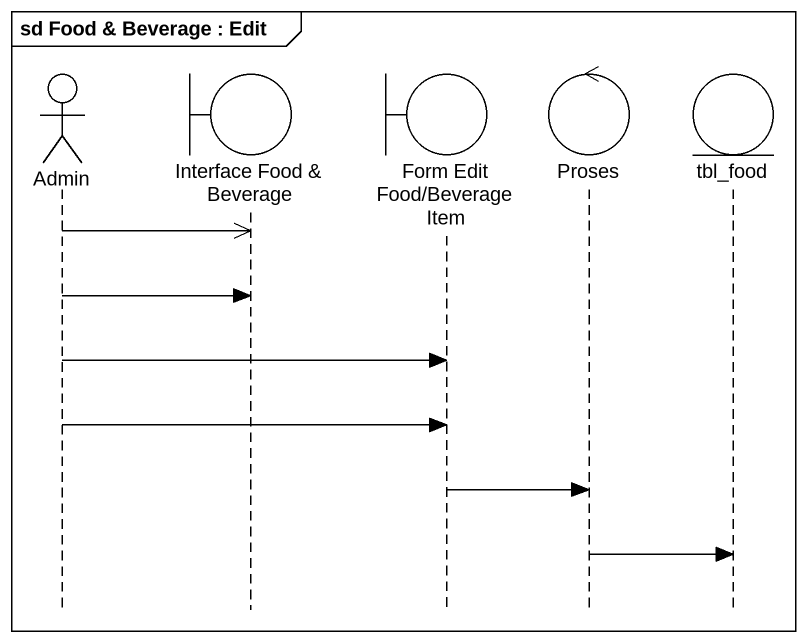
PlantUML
@startuml
mainframe sd Food & Beverage : Edit
hide footbox
actor Admin
boundary "Interface Food & Beverage" as Interface_Food_Beverage
boundary "Form Edit Food/Beverage Item" as Form_Edit_Food_Beverage_Item
control Proses
entity tbl_food

Admin ->> Interface_Food_Beverage
Admin -> Interface_Food_Beverage
Admin -> Form_Edit_Food_Beverage_Item
Admin -> Form_Edit_Food_Beverage_Item
Form_Edit_Food_Beverage_Item -> Proses
Proses -> tbl_food
@enduml
